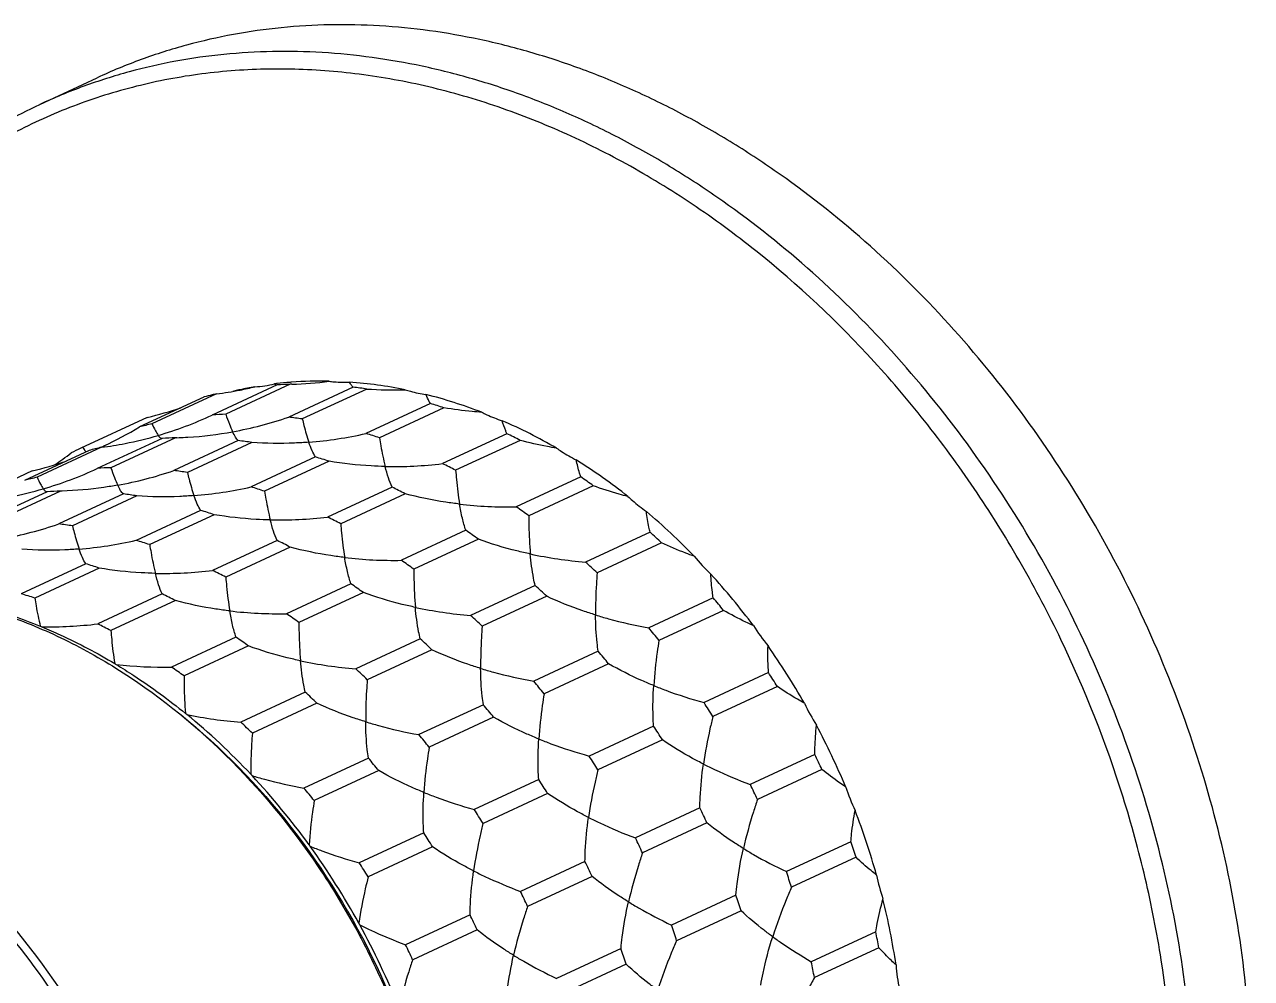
# Model space of a CAD drawing. Header units: millimetres. Extents: x 0 to 594, y 0 to 420.
# Drawn here: x 361.68 to 404.55, y 119.98 to 153.32 of the extents above; entities that cross this region are included whole.
import ezdxf

# ---------------------------------------------------------------- set-up
doc = ezdxf.new("R2010")
doc.units = ezdxf.units.MM
doc.header["$LTSCALE"] = 32.67
doc.layers.add('00_COMPONENTI', color=7, linetype='CONTINUOUS')

msp = doc.modelspace()

# ---------------------------------------------------------------- linework, layer by layer
at = {"layer": '00_COMPONENTI', "color": 7, "linetype": 'Continuous'}
for p, q in [((362.214, 150.522), (364.222, 151.455)), ((370.503, 140.718), (368.234, 139.663)), ((370.964, 140.741), (368.711, 139.693)), ((370.483, 140.763), (370.497, 140.765)), ((373.163, 140.642), (370.911, 139.594)), ((371.018, 140.742), (370.964, 140.741)), ((367.948, 140.297), (365.695, 139.25)), ((368.386, 140.407), (366.133, 139.359)), ((373.636, 140.577), (371.383, 139.529)), ((375.862, 140.069), (373.61, 139.022)), ((376.335, 139.919), (374.082, 138.871)), ((365.964, 139.583), (363.642, 138.504)), ((378.534, 139.015), (376.281, 137.968)), ((364.37, 138.54), (362.118, 137.492)), ((366.488, 138.851), (364.219, 137.796)), ((366.949, 138.874), (364.696, 137.827)), ((369.148, 138.775), (366.895, 137.727)), ((367.004, 138.876), (366.949, 138.874)), ((369.621, 138.71), (367.368, 137.663)), ((378.995, 138.782), (376.742, 137.735)), ((363.933, 138.43), (361.68, 137.383)), ((371.847, 138.202), (369.595, 137.155)), ((372.32, 138.052), (370.067, 137.004)), ((361.949, 137.716), (359.627, 136.637)), ((381.112, 137.505), (378.86, 136.458)), ((381.55, 137.196), (379.297, 136.149)), ((362.473, 136.985), (360.204, 135.93)), ((362.934, 137.007), (360.681, 135.96)), ((365.133, 136.908), (362.88, 135.86)), ((362.989, 137.009), (362.934, 137.007)), ((365.606, 136.843), (363.353, 135.796)), ((374.519, 137.148), (372.266, 136.101)), ((374.98, 136.916), (372.727, 135.868)), ((367.832, 136.335), (365.58, 135.288)), ((368.305, 136.185), (366.052, 135.137)), ((377.097, 135.639), (374.845, 134.591)), ((383.534, 135.577), (381.282, 134.53)), ((370.504, 135.281), (368.251, 134.234)), ((370.965, 135.049), (368.712, 134.001)), ((377.535, 135.329), (375.282, 134.282)), ((383.938, 135.199), (381.686, 134.152)), ((363.817, 134.469), (361.565, 133.421)), ((364.29, 134.318), (362.037, 133.271)), ((373.082, 133.772), (370.83, 132.724)), ((366.489, 133.415), (364.236, 132.367)), ((373.52, 133.463), (371.267, 132.415)), ((379.519, 133.71), (377.266, 132.663)), ((379.923, 133.332), (377.67, 132.285)), ((366.95, 133.182), (364.697, 132.134)), ((385.74, 133.278), (383.487, 132.23)), ((386.1, 132.841), (383.847, 131.793)), ((369.067, 131.905), (366.815, 130.857)), ((375.504, 131.844), (373.251, 130.796)), ((369.505, 131.596), (367.252, 130.548)), ((375.908, 131.466), (373.655, 130.418)), ((381.725, 131.411), (379.472, 130.364)), ((382.085, 130.974), (379.832, 129.926)), ((387.675, 130.664), (385.422, 129.617)), ((371.489, 129.977), (369.236, 128.929)), ((387.982, 130.178), (385.73, 129.131)), ((371.893, 129.599), (369.64, 128.551)), ((377.71, 129.544), (375.457, 128.497)), ((378.07, 129.107), (375.817, 128.059)), ((383.66, 128.797), (381.407, 127.75)), ((383.967, 128.311), (381.714, 127.264)), ((389.291, 127.8), (387.038, 126.753)), ((373.695, 127.677), (371.442, 126.63)), ((374.055, 127.24), (371.802, 126.193)), ((379.644, 126.931), (377.392, 125.883)), ((389.539, 127.278), (387.286, 126.23)), ((379.952, 126.445), (377.699, 125.397)), ((385.276, 125.934), (383.023, 124.886)), ((385.524, 125.411), (383.271, 124.363)), ((375.629, 125.064), (373.377, 124.016)), ((390.55, 124.757), (388.297, 123.71)), ((375.937, 124.578), (373.684, 123.53)), ((381.261, 124.067), (379.008, 123.019)), ((390.731, 124.211), (388.478, 123.163)), ((381.509, 123.544), (379.256, 122.497)), ((386.535, 122.89), (384.282, 121.843)), ((377.246, 122.2), (374.993, 121.153)), ((386.716, 122.344), (384.463, 121.296)), ((377.494, 121.677), (375.241, 120.63)), ((391.419, 121.609), (389.166, 120.562)), ((382.52, 121.024), (380.267, 119.976)), ((391.53, 121.052), (389.277, 120.005)), ((382.701, 120.477), (380.448, 119.429))]:
    msp.add_line(p, q, dxfattribs=at)
for centre, radius, start, end in [((371.951, 127.91), 12.936, 99.8842, 102.2505), ((366.676, 153.42), 13.126, 281.1282, 283.4597), ((369.523, 144.455), 3.806, 273.1353, 283.5986), ((372, 127.594), 13.257, 96.57, 96.8567), ((372.012, 127.481), 13.37, 94.5229, 96.5075), ((371.409, 126.995), 13.753, 91.8528, 93.7747), ((372.021, 127.377), 13.474, 94.294, 94.5251), ((372.037, 127.129), 13.723, 88.8229, 94.2844), ((370.612, 153.691), 12.955, 271.7993, 277.575), ((371.98, 125.896), 14.958, 78.4199, 85.9644), ((371.337, 125.566), 15.185, 81.2926, 83.0917), ((371.286, 127.882), 12.857, 103.709, 105.0491), ((371.298, 127.832), 12.908, 103.0411, 103.7094), ((366.764, 152.959), 12.657, 277.3625, 281.1398), ((371.926, 128.027), 12.817, 102.6581, 103.4132), ((371.934, 127.994), 12.851, 102.2528, 102.6582), ((374.572, 153.519), 12.976, 265.8629, 271.8134), ((371.584, 124.093), 16.805, 68.8261, 75.8085), ((362.989, 152.098), 12.864, 283.372, 288.8487), ((370.913, 123.728), 17.074, 71.4854, 73.1492), ((369.038, 126.817), 12.874, 103.04, 105.0483), ((362.6, 151.812), 13.392, 286.2603, 294.88), ((369.156, 125.948), 13.753, 91.8528, 93.7747), ((366.501, 152.516), 13.654, 280.3316, 288.8416), ((369.084, 124.519), 15.185, 81.2926, 83.0917), ((370.783, 122.09), 18.963, 59.9819, 66.4232), ((358.961, 150.405), 13.03, 294.9098, 301.1187), ((362.631, 151.691), 13.267, 281.1436, 286.2817), ((366.617, 151.479), 12.609, 273.1061, 273.4912), ((366.559, 152.178), 13.311, 273.5585, 280.3487), ((370.512, 152.678), 14.003, 274.5175, 282.7792), ((368.66, 122.681), 17.074, 71.4854, 73.1492), ((370.079, 121.703), 19.267, 62.4351, 63.9701), ((368.955, 127.078), 12.601, 114.9366, 116.6303), ((365.071, 139.435), 1.63, 216.3749, 217.6395), ((367.275, 125.998), 12.874, 103.04, 105.0483), ((358.826, 150.68), 13.336, 294.3315, 294.9366), ((362.748, 151.094), 12.659, 277.3627, 281.1424), ((367.394, 125.128), 13.753, 91.8528, 93.7747), ((366.626, 151.298), 12.428, 271.7413, 273.1084), ((367.322, 123.7), 15.185, 81.2926, 83.0917), ((358.974, 150.231), 12.864, 283.3719, 288.8663), ((355.632, 148.445), 12.688, 304.0118, 307.2212), ((366.898, 121.861), 17.074, 71.4854, 73.1492), ((369.628, 120.135), 21.235, 51.7892, 57.7607), ((358.585, 149.945), 13.392, 286.2603, 294.88), ((365.141, 124.081), 13.753, 91.8528, 93.7747), ((362.486, 150.649), 13.654, 280.3316, 288.8416), ((365.069, 122.652), 15.185, 81.2926, 83.0917), ((374.569, 152.288), 14.422, 268.8526, 276.8174), ((367.826, 120.655), 19.267, 62.4351, 63.9701), ((365.023, 124.95), 12.874, 103.04, 105.0483), ((368.897, 119.741), 21.559, 54.0628, 55.487), ((358.616, 149.824), 13.267, 281.1436, 286.2817), ((363.379, 123.262), 13.753, 91.8528, 93.7747), ((363.307, 121.833), 15.185, 81.2926, 83.0917), ((366.497, 150.811), 14.003, 274.5175, 282.7792), ((364.645, 120.814), 17.074, 71.4854, 73.1492), ((366.064, 119.836), 19.267, 62.4351, 63.9701), ((362.883, 119.995), 17.074, 71.4854, 73.1492), ((378.601, 151.341), 14.886, 263.3615, 270.9957), ((366.644, 118.693), 21.559, 54.0628, 55.487), ((370.554, 150.421), 14.422, 268.8526, 276.8174), ((363.811, 118.789), 19.267, 62.4351, 63.9701), ((368.286, 118.457), 23.384, 44.1162, 49.7134), ((358.471, 148.783), 13.654, 280.3316, 288.8416), ((361.054, 120.785), 15.185, 81.2926, 83.0917), ((364.882, 117.874), 21.559, 54.0628, 55.487), ((367.539, 118.07), 23.714, 46.2465, 47.5831), ((362.482, 148.945), 14.003, 274.5175, 282.7792), ((360.63, 118.947), 17.074, 71.4854, 73.1492), ((362.049, 117.969), 19.267, 62.4351, 63.9701), ((374.586, 149.474), 14.886, 263.3615, 270.9957), ((382.529, 149.839), 15.36, 258.0585, 265.3431), ((390.524, 139.259), 7.083, 219.6982, 226.6108), ((358.868, 118.128), 17.074, 71.4854, 73.1492), ((366.539, 148.554), 14.422, 268.8526, 276.8174), ((359.796, 116.922), 19.267, 62.4351, 63.9701), ((362.629, 116.826), 21.559, 54.0628, 55.487), ((365.286, 117.023), 23.714, 46.2465, 47.5831), ((360.867, 116.007), 21.559, 54.0628, 55.487), ((366.996, 117.221), 25.171, 36.8206, 42.1468), ((356.615, 117.08), 17.074, 71.4854, 73.1492), ((358.034, 116.102), 19.267, 62.4351, 63.9701), ((363.524, 116.203), 23.714, 46.2465, 47.5831), ((378.514, 147.973), 15.36, 258.0585, 265.3431), ((366.25, 116.854), 25.488, 38.8468, 40.1206), ((370.571, 147.608), 14.886, 263.3615, 270.9957), ((358.614, 114.96), 21.559, 54.0628, 55.487), ((361.271, 115.156), 23.714, 46.2465, 47.5831), ((363.694, 135.777), 3.783, 247.2373, 248.0986), ((362.524, 146.696), 14.43, 269.0438, 276.8155), ((355.781, 115.055), 19.267, 62.4351, 63.9701), ((363.997, 115.806), 25.488, 38.8468, 40.1206), ((393.465, 136.341), 7.497, 212.5547, 219.2144), ((356.852, 114.14), 21.559, 54.0628, 55.487), ((359.509, 114.337), 23.714, 46.2465, 47.5831), ((362.234, 114.987), 25.488, 38.8468, 40.1206), ((366.024, 116.499), 26.382, 29.7599, 34.9189), ((366.955, 134.446), 4.065, 238.4928, 239.3265), ((366.557, 145.756), 14.9, 263.5459, 270.9925), ((354.599, 113.093), 21.559, 54.0628, 55.487), ((374.499, 146.106), 15.36, 258.0585, 265.3431), ((357.256, 113.289), 23.714, 46.2465, 47.5831), ((359.982, 113.939), 25.488, 38.8468, 40.1206), ((365.297, 116.156), 26.669, 31.7215, 32.9574), ((355.494, 112.47), 23.714, 46.2465, 47.5831), ((358.219, 113.12), 25.488, 38.8468, 40.1206), ((363.044, 115.108), 26.669, 31.7215, 32.9574), ((395.87, 132.914), 7.696, 205.5535, 212.1083), ((370.077, 132.591), 4.351, 230.3791, 231.1857), ((352.576, 111.166), 23.315, 43.1529, 50.6767), ((370.487, 144.262), 15.383, 258.2358, 265.3384), ((353.241, 111.422), 23.714, 46.2465, 47.5831), ((361.282, 114.289), 26.669, 31.7215, 32.9574), ((365.595, 116.253), 26.876, 22.7955, 27.8875), ((355.967, 112.073), 25.488, 38.8468, 40.1206), ((359.029, 113.242), 26.669, 31.7215, 32.9574), ((364.913, 115.936), 27.112, 24.7303, 25.9527), ((354.204, 111.253), 25.488, 38.8468, 40.1206), ((372.965, 130.238), 4.604, 222.7625, 223.5465), ((351.283, 109.922), 25.108, 35.9057, 43.0616), ((357.267, 112.422), 26.669, 31.7215, 32.9574), ((351.952, 110.206), 25.488, 38.8468, 40.1206), ((362.661, 114.888), 27.112, 24.7303, 25.9527), ((397.692, 129.127), 7.722, 198.5859, 205.1225), ((355.014, 111.375), 26.669, 31.7215, 32.9574), ((360.898, 114.069), 27.112, 24.7303, 25.9527), ((365.884, 116.364), 26.567, 15.7872, 20.916), ((353.252, 110.555), 26.669, 31.7215, 32.9574), ((358.646, 113.021), 27.112, 24.7303, 25.9527), ((365.242, 116.059), 26.76, 17.7351, 18.9682), ((375.523, 127.431), 4.794, 215.5006, 216.2685), ((350.303, 109.191), 26.331, 28.8758, 35.803), ((350.999, 109.508), 26.669, 31.7215, 32.9574), ((356.883, 112.202), 27.112, 24.7303, 25.9527), ((362.99, 115.011), 26.76, 17.7351, 18.9682), ((398.784, 125.081), 7.484, 191.4753, 198.1578), ((354.631, 111.154), 27.112, 24.7303, 25.9527), ((361.227, 114.192), 26.76, 17.7351, 18.9682), ((366.897, 116.634), 25.518, 8.5988, 13.8643), ((352.868, 110.335), 27.112, 24.7303, 25.9527), ((377.667, 124.24), 4.898, 208.4512, 209.2105), ((349.856, 108.934), 26.846, 21.9257, 28.7573), ((358.975, 113.145), 26.76, 17.7351, 18.9682), ((366.308, 116.333), 25.659, 10.5975, 11.8656), ((350.615, 109.288), 27.112, 24.7303, 25.9527), ((357.212, 112.325), 26.76, 17.7351, 18.9682), ((364.056, 115.286), 25.659, 10.5975, 11.8656), ((399.173, 120.954), 7.063, 184.1034, 191.0545)]:
    msp.add_arc(centre, radius, start, end, dxfattribs=at)
for points, knots in [([(404.547, 115.916), (404.547, 117.284), (404.387, 120.049), (403.693, 124.179), (402.554, 128.269), (400.989, 132.251), (399.026, 136.056), (396.699, 139.617), (394.047, 142.875), (391.115, 145.773), (388.461, 147.861), (386.245, 149.302), (384.559, 150.255), (382.844, 151.087), (381.107, 151.791), (379.356, 152.366), (377.598, 152.809), (375.842, 153.118), (374.094, 153.291), (372.362, 153.327), (370.655, 153.227), (368.979, 152.991), (367.341, 152.619), (365.75, 152.114), (364.724, 151.689), (364.222, 151.455)], [0, 0, 0, 0, 0.065437, 0.132232, 0.199987, 0.268259, 0.336576, 0.404468, 0.471481, 0.537209, 0.601313, 0.632689, 0.663574, 0.693955, 0.723828, 0.753197, 0.782074, 0.810483, 0.838455, 0.866032, 0.893263, 0.920209, 0.946932, 0.973504, 1, 1, 1, 1]), ([(349.561, 131.956), (349.716, 133.003), (350.125, 135.055), (350.9, 137.536), (351.67, 139.419), (352.525, 141.208), (353.766, 143.306), (355.243, 145.211), (356.546, 146.586), (357.575, 147.537), (358.66, 148.41), (359.796, 149.203), (360.98, 149.912), (361.799, 150.329), (362.214, 150.522)], [0, 0, 0, 0, 0.135556, 0.267583, 0.332306, 0.396176, 0.521439, 0.643815, 0.704119, 0.763921, 0.82331, 0.882385, 0.941246, 1, 1, 1, 1]), ([(370.489, 140.714), (370.485, 140.714), (370.467, 140.715), (370.451, 140.726), (370.44, 140.735)], [0, 0, 0, 0, 0.210291, 1, 1, 1, 1]), ([(372.319, 140.849), (372.379, 140.841), (372.616, 140.815), (372.855, 140.809), (373.032, 140.817)], [0, 0, 0, 0, 0.253075, 1, 1, 1, 1]), ([(373.163, 140.642), (373.139, 140.661), (373.091, 140.718), (373.053, 140.78), (373.032, 140.817)], [0, 0, 0, 0, 0.430249, 1, 1, 1, 1]), ([(374.982, 140.549), (375.042, 140.531), (375.279, 140.462), (375.522, 140.411), (375.704, 140.385)], [0, 0, 0, 0, 0.253557, 1, 1, 1, 1]), ([(375.862, 140.069), (375.848, 140.09), (375.787, 140.191), (375.739, 140.299), (375.704, 140.385)], [0, 0, 0, 0, 0.217321, 1, 1, 1, 1]), ([(377.654, 139.763), (377.543, 139.771), (377.102, 139.806), (376.662, 139.862), (376.335, 139.919)], [0, 0, 0, 0, 0.251106, 1, 1, 1, 1]), ([(377.654, 139.763), (377.713, 139.734), (377.945, 139.623), (378.185, 139.53), (378.367, 139.47)], [0, 0, 0, 0, 0.253614, 1, 1, 1, 1]), ([(366.133, 139.359), (366.171, 139.279), (366.239, 139.142), (366.314, 139.009), (366.35, 138.956)], [0, 0, 0, 0, 0.582303, 1, 1, 1, 1]), ([(368.711, 139.693), (368.751, 139.579), (368.826, 139.374), (368.909, 139.172), (368.95, 139.084)], [0, 0, 0, 0, 0.556025, 1, 1, 1, 1]), ([(371.383, 139.529), (371.402, 139.453), (371.472, 139.18), (371.549, 138.91), (371.615, 138.718)], [0, 0, 0, 0, 0.281321, 1, 1, 1, 1]), ([(378.534, 139.015), (378.519, 139.048), (378.454, 139.197), (378.403, 139.35), (378.367, 139.47)], [0, 0, 0, 0, 0.226913, 1, 1, 1, 1]), ([(366.388, 138.906), (366.385, 138.909), (366.371, 138.926), (366.359, 138.943), (366.35, 138.956)], [0, 0, 0, 0, 0.228316, 1, 1, 1, 1]), ([(366.421, 138.871), (366.418, 138.873), (366.406, 138.884), (366.396, 138.896), (366.388, 138.906)], [0, 0, 0, 0, 0.2242, 1, 1, 1, 1]), ([(369.148, 138.775), (369.109, 138.806), (369.036, 138.908), (368.981, 139.018), (368.95, 139.084)], [0, 0, 0, 0, 0.406639, 1, 1, 1, 1]), ([(363.711, 138.535), (363.715, 138.529), (363.731, 138.507), (363.747, 138.484), (363.759, 138.468)], [0, 0, 0, 0, 0.267067, 1, 1, 1, 1]), ([(366.473, 138.847), (366.469, 138.847), (366.45, 138.849), (366.433, 138.861), (366.421, 138.871)], [0, 0, 0, 0, 0.207045, 1, 1, 1, 1]), ([(371.615, 138.718), (371.449, 138.705), (370.785, 138.665), (370.117, 138.673), (369.621, 138.71)], [0, 0, 0, 0, 0.25111, 1, 1, 1, 1]), ([(371.847, 138.202), (371.801, 138.272), (371.716, 138.441), (371.649, 138.618), (371.615, 138.718)], [0, 0, 0, 0, 0.439621, 1, 1, 1, 1]), ([(374.082, 138.871), (374.097, 138.779), (374.154, 138.443), (374.221, 138.109), (374.28, 137.869)], [0, 0, 0, 0, 0.274317, 1, 1, 1, 1]), ([(380.269, 138.51), (380.161, 138.527), (379.733, 138.602), (379.309, 138.698), (378.995, 138.782)], [0, 0, 0, 0, 0.251608, 1, 1, 1, 1]), ([(380.269, 138.51), (380.325, 138.471), (380.546, 138.321), (380.778, 138.187), (380.956, 138.096)], [0, 0, 0, 0, 0.253328, 1, 1, 1, 1]), ([(363.78, 138.439), (363.785, 138.434), (363.8, 138.414), (363.816, 138.395), (363.829, 138.381)], [0, 0, 0, 0, 0.279682, 1, 1, 1, 1]), ([(374.28, 137.869), (374.115, 137.872), (373.459, 137.897), (372.804, 137.969), (372.32, 138.052)], [0, 0, 0, 0, 0.251673, 1, 1, 1, 1]), ([(381.112, 137.505), (381.097, 137.55), (381.036, 137.744), (380.988, 137.943), (380.956, 138.096)], [0, 0, 0, 0, 0.232717, 1, 1, 1, 1]), ([(364.696, 137.827), (364.736, 137.712), (364.811, 137.507), (364.894, 137.305), (364.935, 137.217)], [0, 0, 0, 0, 0.556025, 1, 1, 1, 1]), ([(367.368, 137.663), (367.387, 137.586), (367.457, 137.313), (367.534, 137.043), (367.6, 136.852)], [0, 0, 0, 0, 0.281321, 1, 1, 1, 1]), ([(374.519, 137.148), (374.47, 137.253), (374.381, 137.491), (374.314, 137.735), (374.28, 137.869)], [0, 0, 0, 0, 0.456816, 1, 1, 1, 1]), ([(376.742, 137.735), (376.751, 137.629), (376.785, 137.234), (376.833, 136.841), (376.88, 136.556)], [0, 0, 0, 0, 0.269378, 1, 1, 1, 1]), ([(362.118, 137.492), (362.156, 137.412), (362.224, 137.275), (362.299, 137.142), (362.335, 137.089)], [0, 0, 0, 0, 0.582303, 1, 1, 1, 1]), ([(364.935, 137.217), (364.774, 137.188), (364.13, 137.082), (363.478, 137.024), (362.989, 137.009)], [0, 0, 0, 0, 0.25066, 1, 1, 1, 1]), ([(365.133, 136.908), (365.094, 136.94), (365.021, 137.042), (364.966, 137.151), (364.935, 137.217)], [0, 0, 0, 0, 0.406639, 1, 1, 1, 1]), ([(382.763, 136.82), (382.66, 136.846), (382.251, 136.957), (381.847, 137.087), (381.55, 137.196)], [0, 0, 0, 0, 0.252236, 1, 1, 1, 1]), ([(362.373, 137.039), (362.369, 137.042), (362.356, 137.059), (362.344, 137.076), (362.335, 137.089)], [0, 0, 0, 0, 0.228316, 1, 1, 1, 1]), ([(362.406, 137.004), (362.403, 137.006), (362.391, 137.017), (362.381, 137.029), (362.373, 137.039)], [0, 0, 0, 0, 0.2242, 1, 1, 1, 1]), ([(362.458, 136.98), (362.454, 136.98), (362.435, 136.982), (362.418, 136.994), (362.406, 137.004)], [0, 0, 0, 0, 0.207045, 1, 1, 1, 1]), ([(367.6, 136.852), (367.434, 136.838), (366.77, 136.798), (366.102, 136.806), (365.606, 136.843)], [0, 0, 0, 0, 0.25111, 1, 1, 1, 1]), ([(367.832, 136.335), (367.786, 136.405), (367.701, 136.574), (367.634, 136.751), (367.6, 136.852)], [0, 0, 0, 0, 0.439621, 1, 1, 1, 1]), ([(370.067, 137.004), (370.082, 136.912), (370.139, 136.576), (370.206, 136.242), (370.265, 136.002)], [0, 0, 0, 0, 0.274317, 1, 1, 1, 1]), ([(376.88, 136.556), (376.719, 136.574), (376.079, 136.66), (375.445, 136.79), (374.98, 136.916)], [0, 0, 0, 0, 0.252393, 1, 1, 1, 1]), ([(382.763, 136.82), (382.814, 136.772), (383.02, 136.587), (383.238, 136.415), (383.406, 136.295)], [0, 0, 0, 0, 0.252794, 1, 1, 1, 1]), ([(377.097, 135.639), (377.05, 135.778), (376.967, 136.081), (376.908, 136.39), (376.88, 136.556)], [0, 0, 0, 0, 0.467377, 1, 1, 1, 1]), ([(370.265, 136.002), (370.1, 136.005), (369.444, 136.03), (368.789, 136.102), (368.305, 136.185)], [0, 0, 0, 0, 0.251673, 1, 1, 1, 1]), ([(370.504, 135.281), (370.455, 135.386), (370.366, 135.624), (370.299, 135.868), (370.265, 136.002)], [0, 0, 0, 0, 0.456816, 1, 1, 1, 1]), ([(379.297, 136.149), (379.298, 136.03), (379.302, 135.584), (379.322, 135.138), (379.35, 134.811)], [0, 0, 0, 0, 0.265658, 1, 1, 1, 1]), ([(383.534, 135.577), (383.521, 135.633), (383.468, 135.87), (383.43, 136.111), (383.406, 136.295)], [0, 0, 0, 0, 0.236634, 1, 1, 1, 1]), ([(363.353, 135.796), (363.372, 135.719), (363.442, 135.447), (363.519, 135.176), (363.585, 134.985)], [0, 0, 0, 0, 0.281321, 1, 1, 1, 1]), ([(372.727, 135.868), (372.736, 135.762), (372.77, 135.367), (372.818, 134.974), (372.865, 134.689)], [0, 0, 0, 0, 0.269378, 1, 1, 1, 1]), ([(366.052, 135.137), (366.067, 135.045), (366.124, 134.709), (366.191, 134.375), (366.25, 134.135)], [0, 0, 0, 0, 0.274317, 1, 1, 1, 1]), ([(372.865, 134.689), (372.703, 134.708), (372.064, 134.793), (371.43, 134.923), (370.965, 135.049)], [0, 0, 0, 0, 0.252393, 1, 1, 1, 1]), ([(379.35, 134.811), (379.194, 134.845), (378.581, 134.985), (377.976, 135.167), (377.535, 135.329)], [0, 0, 0, 0, 0.253293, 1, 1, 1, 1]), ([(385.074, 134.735), (384.976, 134.769), (384.592, 134.91), (384.215, 135.069), (383.938, 135.199)], [0, 0, 0, 0, 0.253007, 1, 1, 1, 1]), ([(363.585, 134.985), (363.419, 134.972), (362.755, 134.931), (362.087, 134.94), (361.591, 134.976)], [0, 0, 0, 0, 0.25111, 1, 1, 1, 1]), ([(363.817, 134.469), (363.771, 134.538), (363.686, 134.708), (363.619, 134.885), (363.585, 134.985)], [0, 0, 0, 0, 0.439621, 1, 1, 1, 1]), ([(373.082, 133.772), (373.035, 133.911), (372.952, 134.215), (372.893, 134.524), (372.865, 134.689)], [0, 0, 0, 0, 0.467377, 1, 1, 1, 1]), ([(379.519, 133.71), (379.499, 133.794), (379.421, 134.157), (379.375, 134.527), (379.35, 134.811)], [0, 0, 0, 0, 0.23098, 1, 1, 1, 1]), ([(366.25, 134.135), (366.085, 134.138), (365.429, 134.163), (364.774, 134.235), (364.29, 134.318)], [0, 0, 0, 0, 0.251673, 1, 1, 1, 1]), ([(375.282, 134.282), (375.283, 134.164), (375.287, 133.717), (375.307, 133.271), (375.335, 132.945)], [0, 0, 0, 0, 0.265658, 1, 1, 1, 1]), ([(366.489, 133.415), (366.44, 133.519), (366.351, 133.757), (366.284, 134.001), (366.25, 134.135)], [0, 0, 0, 0, 0.456816, 1, 1, 1, 1]), ([(368.712, 134.001), (368.72, 133.895), (368.755, 133.501), (368.803, 133.107), (368.85, 132.822)], [0, 0, 0, 0, 0.269378, 1, 1, 1, 1]), ([(381.686, 134.152), (381.675, 134.023), (381.641, 133.533), (381.626, 133.041), (381.63, 132.679)], [0, 0, 0, 0, 0.262725, 1, 1, 1, 1]), ([(385.74, 133.278), (385.729, 133.344), (385.691, 133.621), (385.669, 133.9), (385.658, 134.112)], [0, 0, 0, 0, 0.239484, 1, 1, 1, 1]), ([(352.379, 133.078), (353.034, 133.26), (354.388, 133.522), (356.478, 133.599), (358.608, 133.363), (360.746, 132.819), (362.86, 131.976), (365.638, 130.452), (368.866, 127.865), (371.545, 124.613), (373.323, 121.679), (374.822, 118.563), (376.114, 114.473), (376.485, 111.07), (376.485, 109.396)], [0, 0, 0, 0, 0.053102, 0.107226, 0.162764, 0.219996, 0.279081, 0.340052, 0.467055, 0.599494, 0.666986, 0.734745, 0.869244, 1, 1, 1, 1]), ([(375.335, 132.945), (375.179, 132.978), (374.566, 133.118), (373.961, 133.3), (373.52, 133.463)], [0, 0, 0, 0, 0.253293, 1, 1, 1, 1]), ([(381.63, 132.679), (381.482, 132.725), (380.902, 132.913), (380.335, 133.139), (379.923, 133.332)], [0, 0, 0, 0, 0.254399, 1, 1, 1, 1]), ([(359.618, 133.122), (359.837, 133.071), (360.724, 132.848), (361.592, 132.55), (362.23, 132.289)], [0, 0, 0, 0, 0.246392, 1, 1, 1, 1]), ([(362.037, 133.271), (362.051, 133.181), (362.107, 132.852), (362.172, 132.524), (362.23, 132.289)], [0, 0, 0, 0, 0.273669, 1, 1, 1, 1]), ([(368.85, 132.822), (368.688, 132.841), (368.049, 132.926), (367.415, 133.057), (366.95, 133.182)], [0, 0, 0, 0, 0.252393, 1, 1, 1, 1]), ([(375.504, 131.844), (375.484, 131.927), (375.406, 132.29), (375.36, 132.66), (375.335, 132.945)], [0, 0, 0, 0, 0.23098, 1, 1, 1, 1]), ([(369.067, 131.905), (369.02, 132.044), (368.937, 132.348), (368.878, 132.657), (368.85, 132.822)], [0, 0, 0, 0, 0.467377, 1, 1, 1, 1]), ([(381.63, 132.679), (381.78, 132.633), (382.392, 132.456), (383.014, 132.316), (383.487, 132.23)], [0, 0, 0, 0, 0.246082, 1, 1, 1, 1]), ([(381.725, 131.411), (381.709, 131.51), (381.654, 131.93), (381.634, 132.355), (381.63, 132.679)], [0, 0, 0, 0, 0.234953, 1, 1, 1, 1]), ([(387.145, 132.307), (387.055, 132.348), (386.7, 132.513), (386.353, 132.695), (386.1, 132.841)], [0, 0, 0, 0, 0.253942, 1, 1, 1, 1]), ([(362.283, 132.267), (362.5, 132.178), (363.373, 131.797), (364.216, 131.35), (364.831, 130.98)], [0, 0, 0, 0, 0.246435, 1, 1, 1, 1]), ([(364.697, 132.134), (364.705, 132.031), (364.739, 131.645), (364.785, 131.26), (364.831, 130.98)], [0, 0, 0, 0, 0.268871, 1, 1, 1, 1]), ([(371.267, 132.415), (371.267, 132.297), (371.272, 131.85), (371.292, 131.404), (371.32, 131.078)], [0, 0, 0, 0, 0.265658, 1, 1, 1, 1]), ([(377.67, 132.285), (377.66, 132.156), (377.626, 131.666), (377.611, 131.175), (377.615, 130.812)], [0, 0, 0, 0, 0.262725, 1, 1, 1, 1]), ([(383.847, 131.793), (383.825, 131.657), (383.746, 131.132), (383.689, 130.603), (383.663, 130.212)], [0, 0, 0, 0, 0.260339, 1, 1, 1, 1]), ([(371.32, 131.078), (371.164, 131.111), (370.551, 131.252), (369.946, 131.434), (369.505, 131.596)], [0, 0, 0, 0, 0.253293, 1, 1, 1, 1]), ([(377.615, 130.812), (377.467, 130.858), (376.887, 131.046), (376.32, 131.273), (375.908, 131.466)], [0, 0, 0, 0, 0.254399, 1, 1, 1, 1]), ([(387.675, 130.664), (387.669, 130.74), (387.651, 131.051), (387.65, 131.364), (387.656, 131.601)], [0, 0, 0, 0, 0.241668, 1, 1, 1, 1]), ([(364.882, 130.95), (365.09, 130.823), (365.927, 130.297), (366.725, 129.71), (367.303, 129.24)], [0, 0, 0, 0, 0.246804, 1, 1, 1, 1]), ([(371.489, 129.977), (371.469, 130.06), (371.391, 130.424), (371.345, 130.793), (371.32, 131.078)], [0, 0, 0, 0, 0.23098, 1, 1, 1, 1]), ([(377.615, 130.812), (377.765, 130.766), (378.377, 130.589), (378.999, 130.449), (379.472, 130.364)], [0, 0, 0, 0, 0.246082, 1, 1, 1, 1]), ([(377.71, 129.544), (377.694, 129.643), (377.639, 130.063), (377.619, 130.488), (377.615, 130.812)], [0, 0, 0, 0, 0.234953, 1, 1, 1, 1]), ([(383.663, 130.212), (383.525, 130.268), (382.986, 130.495), (382.462, 130.757), (382.085, 130.974)], [0, 0, 0, 0, 0.255738, 1, 1, 1, 1]), ([(367.252, 130.548), (367.252, 130.433), (367.256, 129.996), (367.276, 129.56), (367.303, 129.24)], [0, 0, 0, 0, 0.265254, 1, 1, 1, 1]), ([(373.655, 130.418), (373.645, 130.29), (373.611, 129.799), (373.596, 129.308), (373.6, 128.946)], [0, 0, 0, 0, 0.262725, 1, 1, 1, 1]), ([(379.832, 129.926), (379.81, 129.79), (379.731, 129.265), (379.674, 128.737), (379.648, 128.345)], [0, 0, 0, 0, 0.260339, 1, 1, 1, 1]), ([(383.66, 128.797), (383.651, 128.909), (383.627, 129.38), (383.64, 129.853), (383.663, 130.212)], [0, 0, 0, 0, 0.238028, 1, 1, 1, 1]), ([(383.663, 130.212), (383.804, 130.155), (384.381, 129.931), (384.971, 129.742), (385.422, 129.617)], [0, 0, 0, 0, 0.244913, 1, 1, 1, 1]), ([(388.926, 129.595), (388.844, 129.64), (388.522, 129.824), (388.209, 130.022), (387.982, 130.178)], [0, 0, 0, 0, 0.255073, 1, 1, 1, 1]), ([(373.6, 128.946), (373.452, 128.991), (372.872, 129.18), (372.304, 129.406), (371.893, 129.599)], [0, 0, 0, 0, 0.254399, 1, 1, 1, 1]), ([(367.144, 105.167), (367.144, 106.473), (366.916, 109.125), (365.944, 113.024), (364.375, 116.774), (362.267, 120.232), (359.698, 123.27), (356.763, 125.773), (353.567, 127.647), (350.229, 128.816), (347.398, 129.162), (345.209, 129.037), (343.628, 128.752), (342.109, 128.276), (340.667, 127.614), (339.317, 126.773), (338.072, 125.761), (336.943, 124.588), (335.593, 122.807), (334.536, 120.762), (333.79, 118.544), (333.236, 116.149), (333.073, 114.281), (333.068, 113.025)], [0, 0, 0, 0, 0.067509, 0.136796, 0.20689, 0.276724, 0.345261, 0.411609, 0.475136, 0.535585, 0.59316, 0.621121, 0.648667, 0.675952, 0.703143, 0.730415, 0.757935, 0.78586, 0.814322, 0.873165, 0.903752, 0.935111, 1, 1, 1, 1]), ([(367.423, 105.183), (367.423, 106.966), (367.001, 110.593), (365.25, 115.796), (362.487, 120.552), (358.893, 124.54), (355.333, 127.044), (352.311, 128.395), (350.037, 129.058), (347.764, 129.375), (345.531, 129.337), (343.377, 128.944), (342.016, 128.448), (341.367, 128.146)], [0, 0, 0, 0, 0.132201, 0.268218, 0.404417, 0.537131, 0.663398, 0.723695, 0.781978, 0.83839, 0.893224, 0.946913, 1, 1, 1, 1]), ([(379.648, 128.345), (379.509, 128.401), (378.971, 128.628), (378.447, 128.89), (378.07, 129.107)], [0, 0, 0, 0, 0.255738, 1, 1, 1, 1]), ([(385.73, 129.131), (385.694, 128.989), (385.564, 128.439), (385.459, 127.884), (385.399, 127.469)], [0, 0, 0, 0, 0.258356, 1, 1, 1, 1]), ([(373.695, 127.677), (373.679, 127.776), (373.624, 128.197), (373.604, 128.621), (373.6, 128.946)], [0, 0, 0, 0, 0.234953, 1, 1, 1, 1]), ([(373.6, 128.946), (373.75, 128.9), (374.362, 128.722), (374.984, 128.582), (375.457, 128.497)], [0, 0, 0, 0, 0.246082, 1, 1, 1, 1]), ([(389.291, 127.8), (389.292, 127.884), (389.299, 128.225), (389.324, 128.567), (389.351, 128.824)], [0, 0, 0, 0, 0.243403, 1, 1, 1, 1]), ([(369.64, 128.551), (369.63, 128.426), (369.597, 127.947), (369.581, 127.466), (369.585, 127.112)], [0, 0, 0, 0, 0.2624, 1, 1, 1, 1]), ([(379.644, 126.931), (379.636, 127.043), (379.612, 127.514), (379.625, 127.986), (379.648, 128.345)], [0, 0, 0, 0, 0.238028, 1, 1, 1, 1]), ([(379.648, 128.345), (379.789, 128.288), (380.366, 128.064), (380.956, 127.875), (381.407, 127.75)], [0, 0, 0, 0, 0.244913, 1, 1, 1, 1]), ([(385.399, 127.469), (385.272, 127.533), (384.781, 127.79), (384.306, 128.078), (383.967, 128.311)], [0, 0, 0, 0, 0.257353, 1, 1, 1, 1]), ([(375.817, 128.059), (375.795, 127.923), (375.716, 127.398), (375.658, 126.87), (375.633, 126.478)], [0, 0, 0, 0, 0.260339, 1, 1, 1, 1]), ([(385.276, 125.934), (385.277, 126.057), (385.291, 126.571), (385.344, 127.083), (385.399, 127.469)], [0, 0, 0, 0, 0.24049, 1, 1, 1, 1]), ([(385.399, 127.469), (385.529, 127.404), (386.065, 127.143), (386.616, 126.912), (387.038, 126.753)], [0, 0, 0, 0, 0.243527, 1, 1, 1, 1]), ([(369.628, 127.066), (369.774, 127.021), (370.372, 126.849), (370.98, 126.713), (371.442, 126.63)], [0, 0, 0, 0, 0.246179, 1, 1, 1, 1]), ([(375.633, 126.478), (375.494, 126.534), (374.956, 126.761), (374.432, 127.023), (374.055, 127.24)], [0, 0, 0, 0, 0.255738, 1, 1, 1, 1]), ([(381.714, 127.264), (381.679, 127.122), (381.549, 126.573), (381.444, 126.017), (381.384, 125.602)], [0, 0, 0, 0, 0.258356, 1, 1, 1, 1]), ([(390.373, 126.666), (390.299, 126.715), (390.014, 126.909), (389.737, 127.116), (389.539, 127.278)], [0, 0, 0, 0, 0.256445, 1, 1, 1, 1]), ([(375.629, 125.064), (375.621, 125.176), (375.597, 125.647), (375.61, 126.119), (375.633, 126.478)], [0, 0, 0, 0, 0.238028, 1, 1, 1, 1]), ([(375.633, 126.478), (375.774, 126.421), (376.351, 126.198), (376.941, 126.008), (377.392, 125.883)], [0, 0, 0, 0, 0.244913, 1, 1, 1, 1]), ([(371.802, 126.193), (371.781, 126.059), (371.703, 125.546), (371.646, 125.03), (371.62, 124.647)], [0, 0, 0, 0, 0.260076, 1, 1, 1, 1]), ([(381.384, 125.602), (381.257, 125.667), (380.766, 125.924), (380.291, 126.211), (379.952, 126.445)], [0, 0, 0, 0, 0.257353, 1, 1, 1, 1]), ([(387.286, 126.23), (387.237, 126.086), (387.051, 125.522), (386.894, 124.949), (386.796, 124.519)], [0, 0, 0, 0, 0.25669, 1, 1, 1, 1]), ([(381.261, 124.067), (381.262, 124.19), (381.276, 124.704), (381.329, 125.216), (381.384, 125.602)], [0, 0, 0, 0, 0.24049, 1, 1, 1, 1]), ([(381.384, 125.602), (381.514, 125.537), (382.05, 125.276), (382.601, 125.045), (383.023, 124.886)], [0, 0, 0, 0, 0.243527, 1, 1, 1, 1]), ([(390.55, 124.757), (390.557, 124.847), (390.594, 125.212), (390.65, 125.576), (390.7, 125.848)], [0, 0, 0, 0, 0.244815, 1, 1, 1, 1]), ([(377.699, 125.397), (377.664, 125.255), (377.534, 124.706), (377.429, 124.15), (377.369, 123.735)], [0, 0, 0, 0, 0.258356, 1, 1, 1, 1]), ([(386.796, 124.519), (386.682, 124.589), (386.243, 124.866), (385.821, 125.168), (385.524, 125.411)], [0, 0, 0, 0, 0.259308, 1, 1, 1, 1]), ([(371.658, 124.595), (371.795, 124.54), (372.36, 124.323), (372.937, 124.139), (373.377, 124.016)], [0, 0, 0, 0, 0.24504, 1, 1, 1, 1]), ([(377.369, 123.735), (377.242, 123.8), (376.751, 124.057), (376.276, 124.344), (375.937, 124.578)], [0, 0, 0, 0, 0.257353, 1, 1, 1, 1]), ([(383.271, 124.363), (383.222, 124.219), (383.036, 123.656), (382.879, 123.083), (382.781, 122.652)], [0, 0, 0, 0, 0.25669, 1, 1, 1, 1]), ([(386.535, 122.89), (386.546, 123.023), (386.605, 123.57), (386.704, 124.113), (386.796, 124.519)], [0, 0, 0, 0, 0.242506, 1, 1, 1, 1]), ([(386.796, 124.519), (386.914, 124.448), (387.403, 124.158), (387.908, 123.896), (388.297, 123.71)], [0, 0, 0, 0, 0.24189, 1, 1, 1, 1]), ([(391.449, 123.592), (391.385, 123.642), (391.138, 123.84), (390.9, 124.048), (390.731, 124.211)], [0, 0, 0, 0, 0.258132, 1, 1, 1, 1]), ([(373.684, 123.53), (373.65, 123.392), (373.523, 122.855), (373.419, 122.312), (373.36, 121.907)], [0, 0, 0, 0, 0.258145, 1, 1, 1, 1]), ([(377.246, 122.2), (377.247, 122.324), (377.261, 122.837), (377.314, 123.349), (377.369, 123.735)], [0, 0, 0, 0, 0.24049, 1, 1, 1, 1]), ([(377.369, 123.735), (377.499, 123.67), (378.035, 123.409), (378.586, 123.178), (379.008, 123.019)], [0, 0, 0, 0, 0.243527, 1, 1, 1, 1]), ([(382.781, 122.652), (382.667, 122.722), (382.228, 122.999), (381.806, 123.301), (381.509, 123.544)], [0, 0, 0, 0, 0.259308, 1, 1, 1, 1]), ([(388.478, 123.163), (388.414, 123.019), (388.171, 122.453), (387.958, 121.873), (387.82, 121.435)], [0, 0, 0, 0, 0.255286, 1, 1, 1, 1]), ([(382.52, 121.024), (382.531, 121.156), (382.59, 121.704), (382.689, 122.246), (382.781, 122.652)], [0, 0, 0, 0, 0.242506, 1, 1, 1, 1]), ([(382.781, 122.652), (382.899, 122.581), (383.388, 122.292), (383.893, 122.029), (384.282, 121.843)], [0, 0, 0, 0, 0.24189, 1, 1, 1, 1]), ([(391.419, 121.609), (391.435, 121.704), (391.505, 122.086), (391.595, 122.465), (391.672, 122.749)], [0, 0, 0, 0, 0.245981, 1, 1, 1, 1]), ([(379.256, 122.497), (379.207, 122.353), (379.021, 121.789), (378.864, 121.216), (378.766, 120.786)], [0, 0, 0, 0, 0.25669, 1, 1, 1, 1]), ([(387.82, 121.435), (387.718, 121.508), (387.336, 121.793), (386.97, 122.1), (386.716, 122.344)], [0, 0, 0, 0, 0.2617, 1, 1, 1, 1]), ([(373.391, 121.85), (373.518, 121.786), (374.043, 121.533), (374.581, 121.308), (374.993, 121.153)], [0, 0, 0, 0, 0.24369, 1, 1, 1, 1]), ([(378.766, 120.786), (378.652, 120.856), (378.213, 121.132), (377.791, 121.435), (377.494, 121.677)], [0, 0, 0, 0, 0.259308, 1, 1, 1, 1]), ([(387.404, 119.742), (387.428, 119.882), (387.536, 120.453), (387.687, 121.016), (387.82, 121.435)], [0, 0, 0, 0, 0.244177, 1, 1, 1, 1]), ([(387.82, 121.435), (387.924, 121.36), (388.362, 121.052), (388.815, 120.768), (389.166, 120.562)], [0, 0, 0, 0, 0.239952, 1, 1, 1, 1]), ([(384.463, 121.296), (384.399, 121.152), (384.156, 120.586), (383.943, 120.006), (383.805, 119.568)], [0, 0, 0, 0, 0.255286, 1, 1, 1, 1]), ([(392.129, 120.449), (392.074, 120.499), (391.867, 120.693), (391.669, 120.896), (391.53, 121.052)], [0, 0, 0, 0, 0.260256, 1, 1, 1, 1]), ([(375.241, 120.63), (375.193, 120.489), (375.012, 119.938), (374.857, 119.379), (374.76, 118.959)], [0, 0, 0, 0, 0.256521, 1, 1, 1, 1]), ([(378.504, 119.157), (378.516, 119.29), (378.575, 119.837), (378.674, 120.379), (378.766, 120.786)], [0, 0, 0, 0, 0.242506, 1, 1, 1, 1]), ([(378.766, 120.786), (378.884, 120.714), (379.373, 120.425), (379.878, 120.162), (380.267, 119.976)], [0, 0, 0, 0, 0.24189, 1, 1, 1, 1]), ([(383.805, 119.568), (383.703, 119.641), (383.321, 119.926), (382.955, 120.233), (382.701, 120.477)], [0, 0, 0, 0, 0.2617, 1, 1, 1, 1]), ([(389.277, 120.005), (389.198, 119.864), (388.895, 119.306), (388.625, 118.73), (388.444, 118.292)], [0, 0, 0, 0, 0.254108, 1, 1, 1, 1])]:
    msp.add_open_spline(points, degree=3, knots=knots, dxfattribs=at)
at = {"layer": '00_COMPONENTI', "color": 9, "linetype": 'Continuous'}
for points, knots in [([(402.539, 114.983), (402.539, 116.35), (402.38, 119.116), (401.685, 123.245), (400.546, 127.336), (398.982, 131.318), (397.019, 135.122), (394.691, 138.684), (392.039, 141.942), (389.108, 144.839), (386.453, 146.928), (384.238, 148.368), (382.552, 149.322), (380.836, 150.153), (379.099, 150.858), (377.348, 151.433), (375.591, 151.875), (373.834, 152.184), (372.086, 152.357), (370.355, 152.394), (368.647, 152.294), (366.971, 152.057), (365.334, 151.686), (363.743, 151.18), (362.717, 150.755), (362.214, 150.522)], [0, 0, 0, 0, 0.065437, 0.132232, 0.199987, 0.268259, 0.336576, 0.404468, 0.471481, 0.537209, 0.601313, 0.632689, 0.663574, 0.693955, 0.723828, 0.753197, 0.782074, 0.810483, 0.838455, 0.866032, 0.893263, 0.920209, 0.946932, 0.973504, 1, 1, 1, 1]), ([(401.843, 114.943), (401.843, 116.842), (401.609, 119.717), (400.869, 123.496), (399.833, 127.281), (398.381, 130.961), (396.548, 134.456), (394.993, 136.963), (393.272, 139.334), (390.796, 142.261), (388.035, 144.862), (385.042, 147.058), (382.735, 148.468), (380.366, 149.641), (377.956, 150.569), (375.525, 151.242), (373.093, 151.655), (370.682, 151.803), (368.312, 151.686), (366.005, 151.302), (363.779, 150.657), (361.656, 149.754), (359.654, 148.603), (357.79, 147.212), (356.08, 145.596), (354.54, 143.767), (353.182, 141.743), (352.018, 139.541), (351.058, 137.18), (350.309, 134.68), (349.958, 132.955), (349.819, 132.077)], [0, 0, 0, 0, 0.067578, 0.102093, 0.136939, 0.207122, 0.242267, 0.277271, 0.312018, 0.346397, 0.413611, 0.446335, 0.478371, 0.509686, 0.540266, 0.570125, 0.599303, 0.627867, 0.655909, 0.683546, 0.710914, 0.738161, 0.765442, 0.792912, 0.820714, 0.848975, 0.877802, 0.907277, 0.937454, 0.968361, 1, 1, 1, 1]), ([(367.135, 129.197), (368.563, 128.047), (371.183, 125.346), (374.145, 120.523), (376.033, 115.18), (376.49, 111.435), (376.49, 109.594)], [0, 0, 0, 0, 0.245765, 0.499312, 0.753223, 1, 1, 1, 1])]:
    msp.add_open_spline(points, degree=3, knots=knots, dxfattribs=at)
at = {"layer": '00_COMPONENTI', "color": 7, "linetype": 'Continuous'}
for points in [[(370.429, 140.744), (370.425, 140.748), (370.421, 140.752), (370.417, 140.756)], [(370.44, 140.735), (370.436, 140.738), (370.432, 140.741), (370.429, 140.744)]]:
    msp.add_open_spline(points, degree=3, dxfattribs=at)

doc.saveas('drawing.dxf')
